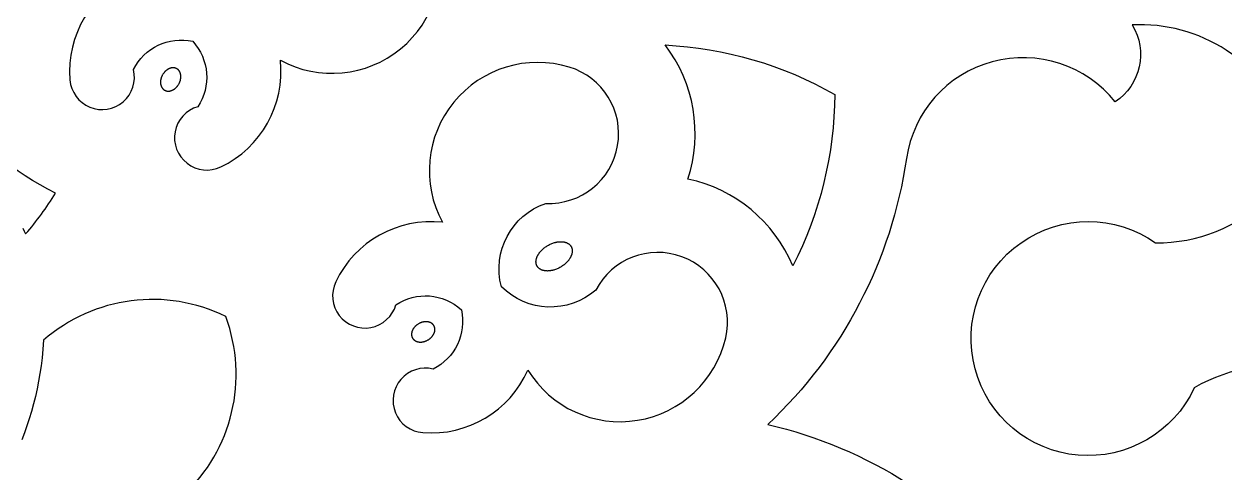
# Model space of a CAD drawing. Extents: x 10744 to 12749, y 6669 to 8676.
# Drawn here: x 11798.5 to 12112.5, y 7725.9 to 7843.3 of the extents above; entities that cross this region are included whole.
import ezdxf

# ---------------------------------------------------------------- set-up
doc = ezdxf.new("R2010")
doc.units = 0
doc.layers.add('LAYER_01', color=1, linetype='CONTINUOUS')

msp = doc.modelspace()

# ---------------------------------------------------------------- linework, layer by layer
at = {"layer": 'LAYER_01'}
for points in [[(11848.65, 7849.23, -0.394356), (11847.79, 7873.91, 0.882071), (11835.29, 7907.86, 0.670603), (11826.86, 7856.14, 0.318431), (11810.51, 7828.68, 1.084367), (11827.13, 7831.37, -0.346252), (11842.61, 7838.77, -0.346252), (11843.94, 7821.66, 1.084367), (11849.93, 7805.92, 0.318431), (11865.53, 7833.81, 0.670603), (11906.11, 7866.98, 0.882071), (11870.45, 7860.83, -0.394356)], [(12094.3, 7786.04, 0.395706), (12136.84, 7825.54, -0.07715), (12112.84, 7836.42, 0.159346), (12088.24, 7843.05, -0.402688), (12083.8, 7822.93, 0.655404), (12029.21, 7808.12, -0.168973), (11992.99, 7738.58, -0.168973), (12059.12, 7696.47, 0.655404), (12113.81, 7710.93, -0.402688), (12127.71, 7695.73, 0.159346), (12145.7, 7713.77, -0.07715), (12161.05, 7735.19, 0.395706), (12104.46, 7748.13, -2.755711)], [(11972.09, 7802.73, 0.246903), (11966.11, 7837.81, -0.117913), (12010.46, 7824.88, -0.117913), (11999.48, 7780.01, 0.246903)], [(11923.32, 7774.57, -0.394356), (11934.91, 7796.37, 0.882071), (11941.06, 7832.02, 0.670603), (11907.89, 7791.44, 0.318431), (11880, 7775.84, 1.084367), (11895.74, 7769.86, -0.346252), (11912.85, 7768.53, -0.346252), (11905.45, 7753.04, 1.084367), (11902.76, 7736.42, 0.318431), (11930.22, 7752.77, 0.670603), (11981.95, 7761.21, 0.882071), (11948, 7773.71, -0.394356)]]:
    msp.add_lwpolyline(points, format="xyb", close=True, dxfattribs=at)
for points in [[(11838.46, 7831.59), (11838.42, 7831.61), (11838.37, 7831.64), (11838.32, 7831.66), (11838.27, 7831.69), (11838.22, 7831.71), (11838.16, 7831.73), (11838.11, 7831.75), (11838.05, 7831.76), (11838, 7831.78), (11837.94, 7831.79), (11837.88, 7831.81), (11837.82, 7831.82), (11837.76, 7831.83), (11837.7, 7831.83), (11837.64, 7831.84), (11837.57, 7831.84), (11837.51, 7831.84), (11837.44, 7831.84), (11837.38, 7831.84), (11837.31, 7831.84), (11837.24, 7831.83), (11837.18, 7831.82), (11837.11, 7831.81), (11837.04, 7831.8), (11836.97, 7831.79), (11836.91, 7831.77), (11836.84, 7831.75), (11836.77, 7831.73), (11836.7, 7831.71), (11836.63, 7831.69), (11836.56, 7831.66), (11836.49, 7831.63), (11836.43, 7831.61), (11836.36, 7831.57), (11836.29, 7831.54), (11836.22, 7831.5), (11836.16, 7831.47), (11836.09, 7831.43), (11836.03, 7831.39), (11835.96, 7831.35), (11835.9, 7831.3), (11835.83, 7831.26), (11835.77, 7831.21), (11835.71, 7831.16), (11835.65, 7831.11), (11835.59, 7831.06), (11835.53, 7831.01), (11835.48, 7830.96), (11835.42, 7830.91), (11835.36, 7830.85), (11835.31, 7830.8), (11835.26, 7830.74), (11835.21, 7830.68), (11835.16, 7830.62), (11835.11, 7830.56), (11835.06, 7830.51), (11835.02, 7830.45), (11834.97, 7830.38), (11834.93, 7830.32), (11834.89, 7830.26), (11834.81, 7830.14), (11834.73, 7830.02), (11834.66, 7829.89), (11834.6, 7829.76), (11834.56, 7829.69), (11834.53, 7829.63), (11834.5, 7829.56), (11834.47, 7829.49), (11834.45, 7829.42), (11834.42, 7829.35), (11834.39, 7829.27), (11834.37, 7829.2), (11834.35, 7829.13), (11834.33, 7829.05), (11834.31, 7828.98), (11834.29, 7828.9), (11834.27, 7828.83), (11834.25, 7828.75), (11834.24, 7828.67), (11834.23, 7828.6), (11834.22, 7828.52), (11834.21, 7828.44), (11834.2, 7828.37), (11834.19, 7828.29), (11834.19, 7828.21), (11834.19, 7828.13), (11834.19, 7828.06), (11834.19, 7827.98), (11834.19, 7827.91), (11834.2, 7827.83), (11834.2, 7827.76), (11834.21, 7827.68), (11834.22, 7827.61), (11834.23, 7827.54), (11834.25, 7827.47), (11834.26, 7827.39), (11834.28, 7827.33), (11834.3, 7827.26), (11834.32, 7827.19), (11834.34, 7827.12), (11834.36, 7827.06), (11834.39, 7827), (11834.42, 7826.93), (11834.44, 7826.87), (11834.47, 7826.81), (11834.51, 7826.76), (11834.54, 7826.7), (11834.57, 7826.65), (11834.61, 7826.59), (11834.64, 7826.54), (11834.68, 7826.49), (11834.72, 7826.44), (11834.76, 7826.4), (11834.8, 7826.35), (11834.84, 7826.31), (11834.88, 7826.27), (11834.92, 7826.23), (11834.97, 7826.19), (11835.01, 7826.15), (11835.05, 7826.12), (11835.1, 7826.09), (11835.14, 7826.06), (11835.19, 7826.03), (11835.24, 7826), (11835.29, 7825.97), (11835.33, 7825.95), (11835.38, 7825.92), (11835.43, 7825.9), (11835.49, 7825.88), (11835.54, 7825.86), (11835.59, 7825.84), (11835.65, 7825.82), (11835.71, 7825.81), (11835.76, 7825.79), (11835.82, 7825.78), (11835.88, 7825.77), (11835.94, 7825.76), (11836.01, 7825.75), (11836.07, 7825.75), (11836.13, 7825.74), (11836.19, 7825.74), (11836.26, 7825.74), (11836.33, 7825.75), (11836.39, 7825.75), (11836.46, 7825.76), (11836.52, 7825.76), (11836.59, 7825.77), (11836.66, 7825.79), (11836.73, 7825.8), (11836.8, 7825.81), (11836.87, 7825.83), (11836.93, 7825.85), (11837, 7825.87), (11837.07, 7825.9), (11837.14, 7825.92), (11837.21, 7825.95), (11837.28, 7825.98), (11837.34, 7826.01), (11837.41, 7826.05), (11837.48, 7826.08), (11837.55, 7826.12), (11837.61, 7826.16), (11837.68, 7826.2), (11837.74, 7826.24), (11837.81, 7826.28), (11837.87, 7826.33), (11837.93, 7826.38), (11837.99, 7826.42), (11838.05, 7826.47), (11838.11, 7826.52), (11838.17, 7826.57), (11838.23, 7826.63), (11838.28, 7826.68), (11838.34, 7826.74), (11838.39, 7826.79), (11838.44, 7826.85), (11838.5, 7826.91), (11838.55, 7826.96), (11838.59, 7827.02), (11838.64, 7827.08), (11838.69, 7827.14), (11838.73, 7827.2), (11838.77, 7827.26), (11838.82, 7827.32), (11838.9, 7827.45), (11838.97, 7827.57), (11839.04, 7827.7), (11839.11, 7827.83), (11839.14, 7827.89), (11839.17, 7827.96), (11839.2, 7828.03), (11839.23, 7828.1), (11839.26, 7828.17), (11839.28, 7828.24), (11839.31, 7828.31), (11839.33, 7828.39), (11839.36, 7828.46), (11839.38, 7828.53), (11839.4, 7828.61), (11839.42, 7828.69), (11839.43, 7828.76), (11839.45, 7828.84), (11839.46, 7828.91), (11839.47, 7828.99), (11839.49, 7829.07), (11839.49, 7829.14), (11839.5, 7829.22), (11839.51, 7829.3), (11839.51, 7829.38), (11839.51, 7829.45), (11839.51, 7829.53), (11839.51, 7829.61), (11839.51, 7829.68), (11839.51, 7829.76), (11839.5, 7829.83), (11839.49, 7829.9), (11839.48, 7829.98), (11839.47, 7830.05), (11839.45, 7830.12), (11839.44, 7830.19), (11839.42, 7830.26), (11839.4, 7830.33), (11839.38, 7830.4), (11839.36, 7830.46), (11839.34, 7830.53), (11839.31, 7830.59), (11839.29, 7830.65), (11839.26, 7830.71), (11839.23, 7830.77), (11839.2, 7830.83), (11839.17, 7830.89), (11839.13, 7830.94), (11839.1, 7830.99), (11839.06, 7831.05), (11839.02, 7831.1), (11838.99, 7831.14), (11838.95, 7831.19), (11838.91, 7831.24), (11838.87, 7831.28), (11838.82, 7831.32), (11838.78, 7831.36), (11838.74, 7831.4), (11838.69, 7831.43), (11838.65, 7831.47), (11838.6, 7831.5), (11838.56, 7831.53), (11838.51, 7831.56)], [(11932.66, 7779.96), (11932.62, 7780.02), (11932.6, 7780.06), (11932.59, 7780.09), (11932.57, 7780.12), (11932.56, 7780.16), (11932.54, 7780.19), (11932.53, 7780.23), (11932.51, 7780.26), (11932.5, 7780.3), (11932.49, 7780.33), (11932.48, 7780.37), (11932.46, 7780.41), (11932.45, 7780.44), (11932.44, 7780.48), (11932.43, 7780.52), (11932.42, 7780.56), (11932.41, 7780.6), (11932.41, 7780.64), (11932.4, 7780.68), (11932.39, 7780.76), (11932.38, 7780.84), (11932.37, 7780.93), (11932.36, 7781.01), (11932.36, 7781.1), (11932.36, 7781.19), (11932.37, 7781.28), (11932.38, 7781.37), (11932.39, 7781.46), (11932.4, 7781.55), (11932.42, 7781.65), (11932.43, 7781.74), (11932.46, 7781.84), (11932.48, 7781.94), (11932.51, 7782.03), (11932.54, 7782.13), (11932.58, 7782.23), (11932.62, 7782.33), (11932.66, 7782.43), (11932.7, 7782.53), (11932.75, 7782.63), (11932.8, 7782.72), (11932.85, 7782.82), (11932.91, 7782.92), (11932.96, 7783.02), (11933.02, 7783.12), (11933.09, 7783.22), (11933.15, 7783.31), (11933.22, 7783.41), (11933.29, 7783.5), (11933.37, 7783.6), (11933.44, 7783.69), (11933.52, 7783.78), (11933.6, 7783.88), (11933.68, 7783.97), (11933.77, 7784.05), (11933.85, 7784.14), (11933.94, 7784.23), (11934.12, 7784.4), (11934.3, 7784.56), (11934.49, 7784.71), (11934.68, 7784.86), (11934.87, 7785), (11935.07, 7785.13), (11935.26, 7785.26), (11935.46, 7785.37), (11935.66, 7785.48), (11935.86, 7785.59), (11936.08, 7785.69), (11936.3, 7785.79), (11936.52, 7785.88), (11936.75, 7785.97), (11936.98, 7786.05), (11937.21, 7786.12), (11937.33, 7786.15), (11937.45, 7786.18), (11937.57, 7786.21), (11937.68, 7786.23), (11937.8, 7786.26), (11937.92, 7786.28), (11938.04, 7786.3), (11938.16, 7786.31), (11938.28, 7786.33), (11938.39, 7786.34), (11938.51, 7786.35), (11938.63, 7786.35), (11938.74, 7786.36), (11938.86, 7786.36), (11938.97, 7786.36), (11939.08, 7786.35), (11939.19, 7786.35), (11939.3, 7786.34), (11939.41, 7786.33), (11939.52, 7786.31), (11939.62, 7786.3), (11939.72, 7786.28), (11939.82, 7786.26), (11939.92, 7786.23), (11940.02, 7786.21), (11940.11, 7786.18), (11940.21, 7786.15), (11940.3, 7786.11), (11940.38, 7786.08), (11940.47, 7786.04), (11940.55, 7786), (11940.63, 7785.96), (11940.71, 7785.92), (11940.78, 7785.87), (11940.85, 7785.83), (11940.92, 7785.78), (11940.99, 7785.73), (11941.05, 7785.68), (11941.08, 7785.65), (11941.12, 7785.62), (11941.14, 7785.6), (11941.17, 7785.57), (11941.2, 7785.54), (11941.23, 7785.51), (11941.26, 7785.48), (11941.28, 7785.46), (11941.31, 7785.43), (11941.33, 7785.4), (11941.36, 7785.37), (11941.38, 7785.34), (11941.4, 7785.31), (11941.43, 7785.28), (11941.45, 7785.25), (11941.47, 7785.22), (11941.49, 7785.19), (11941.51, 7785.16), (11941.55, 7785.09), (11941.58, 7785.03), (11941.6, 7785), (11941.62, 7784.96), (11941.63, 7784.93), (11941.65, 7784.9), (11941.66, 7784.86), (11941.68, 7784.83), (11941.69, 7784.79), (11941.7, 7784.76), (11941.72, 7784.72), (11941.73, 7784.68), (11941.74, 7784.65), (11941.75, 7784.61), (11941.76, 7784.57), (11941.77, 7784.53), (11941.78, 7784.49), (11941.79, 7784.45), (11941.8, 7784.41), (11941.8, 7784.37), (11941.82, 7784.29), (11941.83, 7784.21), (11941.83, 7784.13), (11941.84, 7784.04), (11941.84, 7783.95), (11941.84, 7783.87), (11941.84, 7783.78), (11941.83, 7783.68), (11941.82, 7783.59), (11941.81, 7783.5), (11941.79, 7783.41), (11941.77, 7783.31), (11941.75, 7783.21), (11941.72, 7783.12), (11941.69, 7783.02), (11941.66, 7782.92), (11941.63, 7782.82), (11941.59, 7782.73), (11941.55, 7782.63), (11941.5, 7782.53), (11941.46, 7782.43), (11941.41, 7782.33), (11941.35, 7782.23), (11941.3, 7782.13), (11941.24, 7782.03), (11941.18, 7781.93), (11941.12, 7781.84), (11941.05, 7781.74), (11940.98, 7781.64), (11940.91, 7781.55), (11940.84, 7781.45), (11940.76, 7781.36), (11940.68, 7781.27), (11940.6, 7781.18), (11940.52, 7781.09), (11940.44, 7781), (11940.35, 7780.91), (11940.27, 7780.83), (11940.09, 7780.66), (11939.9, 7780.5), (11939.72, 7780.34), (11939.53, 7780.2), (11939.33, 7780.06), (11939.14, 7779.92), (11938.94, 7779.8), (11938.75, 7779.68), (11938.55, 7779.57), (11938.34, 7779.46), (11938.13, 7779.36), (11937.91, 7779.26), (11937.69, 7779.17), (11937.46, 7779.08), (11937.23, 7779.01), (11936.99, 7778.94), (11936.88, 7778.9), (11936.76, 7778.87), (11936.64, 7778.85), (11936.52, 7778.82), (11936.4, 7778.8), (11936.28, 7778.78), (11936.16, 7778.76), (11936.04, 7778.74), (11935.93, 7778.73), (11935.81, 7778.72), (11935.69, 7778.71), (11935.58, 7778.7), (11935.46, 7778.7), (11935.35, 7778.69), (11935.23, 7778.7), (11935.12, 7778.7), (11935.01, 7778.71), (11934.9, 7778.72), (11934.79, 7778.73), (11934.69, 7778.74), (11934.58, 7778.76), (11934.48, 7778.78), (11934.38, 7778.8), (11934.28, 7778.82), (11934.18, 7778.85), (11934.09, 7778.88), (11934, 7778.91), (11933.91, 7778.94), (11933.82, 7778.98), (11933.74, 7779.01), (11933.65, 7779.05), (11933.57, 7779.09), (11933.5, 7779.14), (11933.42, 7779.18), (11933.35, 7779.23), (11933.28, 7779.28), (11933.21, 7779.33), (11933.15, 7779.38), (11933.12, 7779.4), (11933.09, 7779.43), (11933.06, 7779.46), (11933.03, 7779.49), (11933, 7779.51), (11932.97, 7779.54), (11932.95, 7779.57), (11932.92, 7779.6), (11932.9, 7779.63), (11932.87, 7779.66), (11932.85, 7779.69), (11932.82, 7779.72), (11932.8, 7779.74), (11932.78, 7779.78), (11932.76, 7779.81), (11932.73, 7779.84), (11932.71, 7779.87), (11932.69, 7779.9)], [(11905.67, 7764.38), (11905.64, 7764.43), (11905.62, 7764.47), (11905.58, 7764.52), (11905.55, 7764.56), (11905.52, 7764.61), (11905.48, 7764.65), (11905.44, 7764.7), (11905.4, 7764.74), (11905.36, 7764.78), (11905.32, 7764.82), (11905.27, 7764.86), (11905.23, 7764.9), (11905.18, 7764.94), (11905.13, 7764.98), (11905.08, 7765.01), (11905.03, 7765.05), (11904.97, 7765.08), (11904.92, 7765.11), (11904.86, 7765.14), (11904.8, 7765.17), (11904.74, 7765.2), (11904.68, 7765.23), (11904.61, 7765.25), (11904.55, 7765.28), (11904.48, 7765.3), (11904.41, 7765.32), (11904.35, 7765.34), (11904.28, 7765.36), (11904.21, 7765.37), (11904.13, 7765.38), (11904.06, 7765.4), (11903.99, 7765.41), (11903.92, 7765.41), (11903.84, 7765.42), (11903.77, 7765.43), (11903.69, 7765.43), (11903.61, 7765.43), (11903.54, 7765.43), (11903.46, 7765.43), (11903.38, 7765.42), (11903.31, 7765.42), (11903.23, 7765.41), (11903.15, 7765.4), (11903.07, 7765.39), (11903, 7765.38), (11902.92, 7765.36), (11902.85, 7765.35), (11902.77, 7765.33), (11902.69, 7765.31), (11902.62, 7765.29), (11902.54, 7765.27), (11902.47, 7765.25), (11902.4, 7765.22), (11902.33, 7765.2), (11902.25, 7765.17), (11902.18, 7765.14), (11902.11, 7765.12), (11902.05, 7765.09), (11901.98, 7765.05), (11901.91, 7765.02), (11901.78, 7764.96), (11901.65, 7764.89), (11901.53, 7764.81), (11901.41, 7764.73), (11901.35, 7764.69), (11901.29, 7764.65), (11901.23, 7764.6), (11901.17, 7764.56), (11901.11, 7764.51), (11901.05, 7764.46), (11900.99, 7764.41), (11900.93, 7764.36), (11900.88, 7764.31), (11900.82, 7764.25), (11900.77, 7764.2), (11900.71, 7764.14), (11900.66, 7764.09), (11900.61, 7764.03), (11900.56, 7763.97), (11900.51, 7763.91), (11900.46, 7763.85), (11900.41, 7763.78), (11900.37, 7763.72), (11900.32, 7763.66), (11900.28, 7763.59), (11900.24, 7763.53), (11900.2, 7763.46), (11900.17, 7763.4), (11900.13, 7763.33), (11900.1, 7763.26), (11900.07, 7763.19), (11900.04, 7763.12), (11900.01, 7763.06), (11899.98, 7762.99), (11899.96, 7762.92), (11899.94, 7762.85), (11899.92, 7762.78), (11899.9, 7762.71), (11899.88, 7762.64), (11899.87, 7762.58), (11899.86, 7762.51), (11899.85, 7762.44), (11899.84, 7762.37), (11899.83, 7762.31), (11899.83, 7762.24), (11899.83, 7762.18), (11899.83, 7762.11), (11899.83, 7762.05), (11899.83, 7761.98), (11899.84, 7761.92), (11899.85, 7761.86), (11899.85, 7761.8), (11899.86, 7761.74), (11899.88, 7761.68), (11899.89, 7761.62), (11899.91, 7761.57), (11899.92, 7761.51), (11899.94, 7761.46), (11899.96, 7761.4), (11899.98, 7761.35), (11900.01, 7761.3), (11900.03, 7761.25), (11900.06, 7761.2), (11900.08, 7761.15), (11900.11, 7761.11), (11900.14, 7761.06), (11900.17, 7761.02), (11900.2, 7760.97), (11900.24, 7760.93), (11900.27, 7760.88), (11900.31, 7760.84), (11900.35, 7760.8), (11900.39, 7760.75), (11900.44, 7760.71), (11900.48, 7760.67), (11900.53, 7760.63), (11900.58, 7760.59), (11900.63, 7760.56), (11900.68, 7760.52), (11900.73, 7760.49), (11900.78, 7760.45), (11900.84, 7760.42), (11900.9, 7760.39), (11900.96, 7760.36), (11901.02, 7760.33), (11901.08, 7760.31), (11901.14, 7760.28), (11901.21, 7760.26), (11901.27, 7760.24), (11901.34, 7760.21), (11901.41, 7760.2), (11901.48, 7760.18), (11901.55, 7760.16), (11901.62, 7760.15), (11901.69, 7760.14), (11901.77, 7760.13), (11901.84, 7760.12), (11901.91, 7760.11), (11901.99, 7760.11), (11902.07, 7760.11), (11902.14, 7760.1), (11902.22, 7760.1), (11902.3, 7760.11), (11902.37, 7760.11), (11902.45, 7760.12), (11902.53, 7760.12), (11902.6, 7760.13), (11902.68, 7760.14), (11902.76, 7760.16), (11902.83, 7760.17), (11902.91, 7760.19), (11902.99, 7760.2), (11903.06, 7760.22), (11903.14, 7760.24), (11903.21, 7760.26), (11903.28, 7760.29), (11903.36, 7760.31), (11903.43, 7760.34), (11903.5, 7760.36), (11903.57, 7760.39), (11903.64, 7760.42), (11903.71, 7760.45), (11903.78, 7760.48), (11903.84, 7760.51), (11903.98, 7760.58), (11904.1, 7760.65), (11904.22, 7760.72), (11904.35, 7760.8), (11904.41, 7760.84), (11904.47, 7760.89), (11904.53, 7760.93), (11904.59, 7760.98), (11904.65, 7761.02), (11904.71, 7761.07), (11904.77, 7761.12), (11904.82, 7761.17), (11904.88, 7761.23), (11904.94, 7761.28), (11904.99, 7761.34), (11905.04, 7761.39), (11905.1, 7761.45), (11905.15, 7761.51), (11905.2, 7761.57), (11905.25, 7761.63), (11905.3, 7761.69), (11905.34, 7761.75), (11905.39, 7761.81), (11905.43, 7761.88), (11905.47, 7761.94), (11905.51, 7762.01), (11905.55, 7762.07), (11905.59, 7762.14), (11905.62, 7762.21), (11905.66, 7762.27), (11905.69, 7762.34), (11905.72, 7762.41), (11905.75, 7762.48), (11905.77, 7762.55), (11905.8, 7762.62), (11905.82, 7762.68), (11905.84, 7762.75), (11905.86, 7762.82), (11905.87, 7762.89), (11905.89, 7762.96), (11905.9, 7763.03), (11905.91, 7763.09), (11905.92, 7763.16), (11905.92, 7763.23), (11905.93, 7763.29), (11905.93, 7763.36), (11905.93, 7763.42), (11905.93, 7763.49), (11905.92, 7763.55), (11905.92, 7763.61), (11905.91, 7763.67), (11905.9, 7763.74), (11905.89, 7763.8), (11905.88, 7763.85), (11905.86, 7763.91), (11905.85, 7763.97), (11905.83, 7764.02), (11905.81, 7764.08), (11905.79, 7764.13), (11905.77, 7764.18), (11905.75, 7764.24), (11905.72, 7764.28), (11905.7, 7764.33)]]:
    msp.add_lwpolyline(points, close=True, dxfattribs=at)
for points in [[(11798.17, 7789.9), (11798.56, 7789.14), (11798.93, 7788.37, 0.037965), (11806.73, 7799.04, -0.096672), (11778.27, 7821.32, -0.096672)], [(11840.12, 7720.02, 0.304083), (11851.25, 7766.75, 0.304083), (11803.61, 7760.56), (11803.45, 7758.25), (11803.22, 7755.94), (11802.97, 7753.92), (11802.67, 7751.9), (11802.32, 7749.89), (11801.92, 7747.89), (11801.47, 7745.9), (11800.97, 7743.92), (11800.43, 7741.95), (11799.84, 7740), (11799.23, 7738.18), (11798.59, 7736.36), (11797.9, 7734.57)]]:
    msp.add_lwpolyline(points, format="xyb", dxfattribs=at)

doc.saveas('drawing.dxf')
